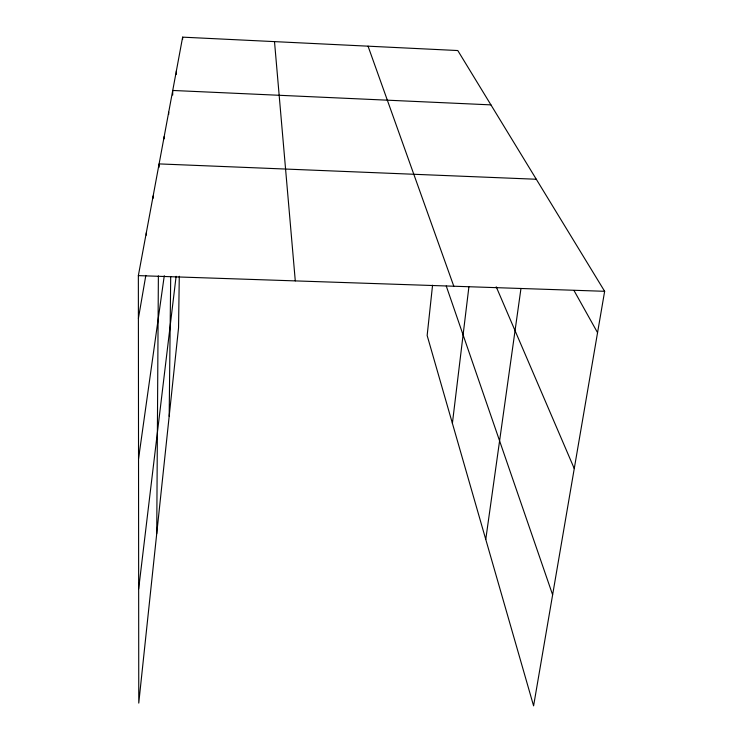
<?xml version="1.0" encoding="UTF-8"?>
<svg xmlns="http://www.w3.org/2000/svg" width="743" height="743" viewBox="0 0 743 743"><rect width="100%" height="100%" fill="white"/><g stroke="black" fill="none" stroke-linecap="round" stroke-linejoin="round"><path stroke-width="1.11" d="M146.297 235.132L146.297 232.828M153.132 198.279L153.142 195.976M156.736 533.641L158.38 275.885M159.076 167.286L159.104 163.906L536.297 179.249M164.166 138.811L164.184 136.526M168.68 114.45L168.707 112.202M169.181 416.266L170.704 276.554M172.692 95.076L172.738 90.46L490.928 104.874M176.332 74.337L176.37 70.901M179.277 276.257L178.543 327.923L138.765 703.101L138.356 275.616L182.639 37.15L457.79 50.543L604.644 291.302L533.595 705.85L427.151 335.492L432.556 285.219M182.611 39.435L182.639 37.15M138.653 588.985L176.11 276.303M452.394 423.324L468.935 286.622M138.532 458.895L164.277 275.727M485.764 539.418L520.973 288.433M138.393 318.45L145.832 275.402M138.356 275.616L604.644 291.302M574.023 290.559L597.558 332.669M496.213 286.789L574.265 468.573M368.045 46.168L453.797 286.222M446.246 285.99L552.625 594.818M274.501 41.617L295.287 280.891"/></g></svg>
